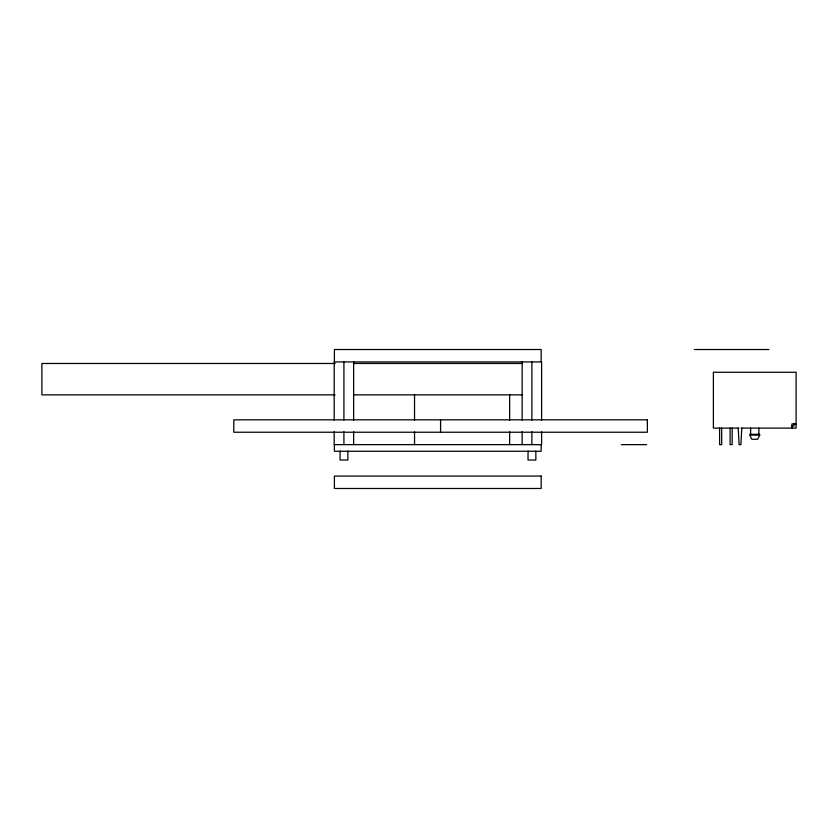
<?xml version="1.0" encoding="UTF-8"?>
<svg xmlns="http://www.w3.org/2000/svg" width="838" height="838" viewBox="0 0 838 838"><rect width="100%" height="100%" fill="white"/><g stroke="black" fill="none" stroke-linecap="round" stroke-linejoin="round"><path stroke-width="1.26" d="M340.092 451.054L340.071 460.041L347.896 460.041L347.875 451.054M528.055 451.054L528.034 460.041L535.859 460.041L535.838 451.054M741.777 428.103L740.886 444.643L739.095 444.643L738.205 428.103M694.189 349.519L768.875 349.519M335.137 363.472L41.9 363.472L41.9 394.866L335.137 394.866M353.458 363.472L522.336 363.472M353.458 394.866L522.336 394.866M796.1 423.913L791.962 423.913L791.962 428.103M791.449 426.029L794.036 426.029L794.036 423.441M738.969 428.103L713.389 428.103L713.389 372.271L796.1 372.271L796.1 428.103L741.211 428.103M749.78 434.304L759.71 434.304M621.304 444.643L646.59 444.643M758.882 428.103L758.882 434.304M750.607 428.103L750.607 434.304M732.161 428.103L732.161 444.643L730.097 444.643L730.097 428.103M721.665 428.103L721.665 444.643L719.591 444.643L719.591 428.103M541.61 420.089L541.61 361.932L334.194 361.932L334.194 420.089M541.61 431.717L541.61 444.643L334.194 444.643L334.194 431.717M541.17 361.932L541.17 349.519L334.393 349.519L334.393 361.932M541.17 444.643L541.17 451.253L334.393 451.253L334.393 444.643M531.879 361.932L531.879 420.089M531.879 431.717L531.879 444.643M522.158 361.932L522.158 420.089M522.158 431.717L522.158 444.643M509.651 394.415L509.651 420.173M509.651 431.759L509.651 444.643M440.579 419.828L440.579 432.23M414.538 394.415L414.538 420.173M414.538 431.759L414.538 444.643M353.646 361.932L353.646 420.089M353.646 431.717L353.646 444.643M343.915 361.932L343.915 420.089M343.915 431.717L343.915 444.643M759.71 435.132L757.625 439.269L751.864 439.269L749.78 435.132L759.71 435.132M647.355 419.828L233.802 419.828L233.802 432.23L647.355 432.23L647.355 419.828M541.17 476.068L334.393 476.068L334.393 488.481L541.17 488.481L541.17 476.068"/></g></svg>
